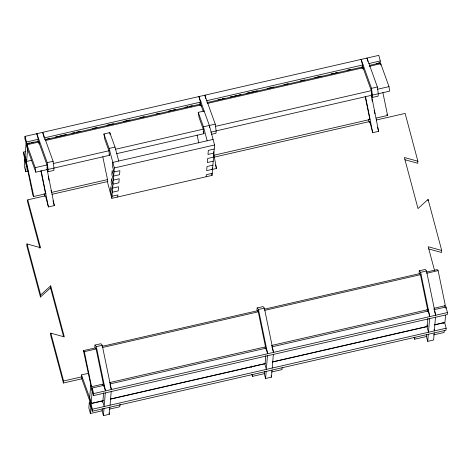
<?xml version="1.0" encoding="UTF-8"?>
<svg xmlns="http://www.w3.org/2000/svg" width="471" height="471" viewBox="0 0 471 471"><rect width="100%" height="100%" fill="white"/><g stroke="black" fill="none" stroke-linecap="round" stroke-linejoin="round"><path stroke-width="0.71" d="M25.864 151.55L23.715 152.045L23.55 154.07L25.04 159.645L26.47 159.316M369.37 65.422L380.115 62.961L380.28 60.936L378.79 55.36L25.004 136.396L24.839 138.421L26.323 143.996L38.498 141.206M26.865 159.428L24.757 159.91L24.257 165.98L25.746 171.556L27.854 171.073M29.667 142.896L26.088 143.72L25.087 155.86L33.812 196.484L45.987 193.693M25.04 159.645L25.204 157.62L23.715 152.045M26.323 143.996L26.494 141.971L25.004 136.396M25.746 171.556L26.246 165.486L24.757 159.91M31.592 160.287L26.576 161.435L27.577 149.295L26.977 144.75L39.152 141.965M47.076 169.348L54.312 205.609L48.419 206.957L45.44 195.806L27.748 199.857L27.583 201.882L39.976 248.299M27.748 199.857L40.518 247.681L27.006 243.949L26.841 245.968L40.465 297.018L50.544 287.875L50.709 285.856L40.636 294.993L40.465 297.018M38.116 141.294L38.286 139.269L36.797 133.693L47.194 162.619L48.095 169.425L47.901 171.762L53.8 170.414L53.994 168.076L53.093 161.265L42.69 132.345L44.18 137.921M50.709 285.856L64.333 336.9L50.821 333.162L50.656 335.187L63.426 383.011L82.378 378.672M63.426 383.011L63.591 380.986L50.821 333.162M94.795 347.41L94.983 345.072L100.882 343.718L102.213 345.272L111.35 389.529L110.049 384.654M103.061 400.868L90.885 403.653L90.72 405.678L92.21 411.254L445.996 330.224L446.161 328.199L444.677 322.623L434.651 324.919M104.35 385.219L92.175 388.004L92.01 390.029L93.494 395.605L447.285 314.575L447.45 312.55L445.96 306.974L433.785 309.759M90.338 413.509L90.838 407.439L89.349 401.863L88.848 407.933L90.338 413.509L102.272 410.777M103.343 400.603L91.168 403.388L92.169 391.248L83.444 350.624L95.619 347.839M92.21 411.254L92.375 409.234L90.885 403.653M93.494 395.605L93.664 393.579L92.175 388.004M199.898 102.76L200.269 104.156L200.434 102.13L198.95 96.555L209.348 125.474L214.558 144.991L212.056 175.395L111.815 198.35L114.318 167.953L109.107 148.436L103.908 133.976L109.802 132.622L115.006 147.087L118.727 161.023M117.715 197.002L117.885 194.935L111.986 196.289L110.497 190.708L110.832 186.663L112.322 192.239L118.215 190.89L118.557 186.769L112.657 188.117L111.174 182.542L111.497 178.568L112.987 184.143L118.88 182.795L119.216 178.745L113.317 180.093L111.833 174.517L112.163 170.473L113.652 176.048L119.546 174.694L119.881 170.649L113.982 171.997L112.498 166.422L112.828 162.377L213.069 139.416M102.572 402.305L102.678 400.956L104.168 406.532L105.292 392.902M103.856 386.656L103.967 385.307L105.457 390.883L96.319 346.621L94.983 345.072M102.295 408.787L102.13 410.812L103.42 415.64L109.319 414.286L109.902 407.203M102.961 400.691L103.608 392.832M103.42 415.64L104.003 408.557M110.067 405.178L111.185 391.554M120.04 404.059L119.822 406.756L109.29 409.169M199.916 105.304L200.034 103.873L200.405 105.269M206.163 176.743L206.333 174.676L212.227 173.328M205.774 98.686L204.844 95.201L215.241 124.126L216.142 130.938L215.953 133.275L211.367 134.323M251.279 367.421L251.39 366.073M256.948 310.265L257.137 307.928L263.036 306.58L264.366 308.134L273.504 352.39L272.014 346.815M264.425 373.638L252.491 376.37L252.656 374.345M266.009 349.511L266.121 348.163L267.61 353.739L258.473 309.482L257.137 307.928M264.449 371.643L264.284 373.668L265.573 378.496L271.467 377.147L272.05 370.065M265.114 363.547L265.762 355.693M265.573 378.496L266.156 371.413M267.44 355.764L266.321 369.388L264.832 363.812M272.22 368.039L273.339 354.416M282.141 367.592L281.976 369.617L271.443 372.031M362.069 68.165L362.187 66.735L362.558 68.13M362.423 67.012L362.588 64.992L361.098 59.411L371.501 88.336L372.402 95.148L372.208 97.485L378.107 96.131L378.295 93.794L377.395 86.988L366.997 58.063L367.928 61.548M369.635 122.872L369.747 121.524L214.205 157.149M376.341 120.011L405.125 113.423L417.889 161.247L417.724 163.272L404.889 159.722M419.096 273.127L419.29 270.79L425.189 269.441L426.52 270.99L435.657 315.252L434.539 311.066M426.579 336.494L414.645 339.232L414.81 337.207M427.968 200.77L428.08 199.416L418.007 208.559L404.377 157.508L417.889 161.247M426.602 334.504L426.438 336.529L427.727 341.357L433.62 340.009L434.203 332.926M427.915 318.549L427.268 326.409L426.897 325.014M427.727 341.357L428.31 334.275M429.593 318.626L428.475 332.249L426.985 326.674M435.492 317.271L434.368 330.901L433.997 329.506M428.08 199.416L441.71 250.466L441.545 252.485L428.704 248.935M445.849 308.322L445.96 306.974M444.294 330.454L444.124 332.479L433.597 334.887M445.542 315.217L444.96 322.358L434.215 324.819M26.494 141.971L38.669 139.18M44.398 137.868L201.235 101.948M206.251 100.8L363.088 64.874M368.822 63.561L380.28 60.936M31.098 142.572L33.247 142.077M44.71 139.451L46.14 139.122M47.571 138.798L49.72 138.303M55.448 136.99L58.316 136.337M59.746 136.007L66.193 134.529M71.922 133.216L74.789 132.563M76.22 132.233L80.517 131.25M92.693 128.459L96.991 127.476M107.017 125.18L113.458 123.702M123.484 121.406L129.931 119.934M139.958 117.638L144.256 116.649M156.431 113.864L159.292 113.205M168.606 111.074L171.468 110.42M172.904 110.09L175.765 109.437M185.079 107.3L187.941 106.646M189.371 106.316L192.239 105.663M218.02 99.758L220.887 99.098M222.318 98.775L224.467 98.28M230.195 96.967L233.063 96.314M234.493 95.984L237.355 95.325M238.791 95.001L240.94 94.506M246.669 93.193L249.53 92.54M250.966 92.21L257.407 90.732M267.434 88.436L273.881 86.964M283.907 84.662L288.205 83.679M300.38 80.894L304.678 79.905M314.705 77.609L321.151 76.137M331.178 73.841L334.039 73.182M335.47 72.852L337.619 72.363M347.645 70.067L350.512 69.408M376.294 63.503L379.161 62.849M44.945 139.728L200.352 104.132M206.798 102.66L362.923 66.9M45.599 140.488L201.005 104.892M207.452 103.414L363.577 67.653M369.305 66.346L380.762 63.72L388.999 86.623L389.599 91.162L216.283 130.856M203.131 131.686L203.861 133.705L203.26 129.166L199.139 117.715L198.25 112.363L204.149 111.015M47.194 162.619L53.093 161.265M109.107 148.436L115.006 147.087M198.25 112.363L203.448 126.829L215.241 124.126M371.501 88.336L377.395 86.988M26.977 144.75L35.207 167.652L47.383 164.868M53.111 163.555L108.978 150.761M115.419 149.283L203.507 129.107M215.683 126.316L371.095 90.72M377.536 89.243L388.999 86.623M26.088 143.72L27.577 149.295L35.808 172.198L47.983 169.407M48.095 169.425L109.572 155.3M116.737 153.658L204.108 133.646M210.902 132.139L216.142 130.938M114.318 167.953L214.558 144.991M214.223 149.042L208.329 150.39L207.994 154.441L213.893 153.087L213.522 151.691M51.716 192.38L107.576 179.586M213.569 155.312L369.694 119.552M376.141 118.074L387.598 115.448L382.876 92.563M213.557 157.137L207.664 158.486L207.328 162.536L213.228 161.182M52.051 194.293L107.959 181.488M212.898 165.156L207.005 166.51L206.663 170.632L212.562 169.277L212.185 167.888M211.879 169.519L216.466 168.465L213.657 153.664M369.747 121.524L372.72 132.675L378.619 131.327L371.378 95.065M96.319 346.621L102.213 345.272M258.473 309.482L264.366 308.134M419.29 270.79L420.621 272.344L426.52 270.99M102.066 346.362L258.19 310.601M264.637 309.123L420.044 273.527M426.49 272.055L437.229 269.595L438.118 270.625L445.354 305.673L433.897 308.299M83.444 350.624L84.333 351.66L96.508 348.87M102.236 347.563L258.361 311.802M264.808 310.324L420.933 274.564M426.661 273.251L438.118 270.625M103.744 383.918L91.568 386.709L90.679 385.672L89.684 397.812L90.285 402.358L82.048 379.455L81.448 374.916L88.607 373.273M63.591 380.986L81.842 376.806M109.472 382.605L265.597 346.844M271.325 345.531L428.168 309.612M110.079 383.906L266.203 348.146M271.932 346.833L428.057 311.072M93.664 393.579L447.45 312.55M110.508 398.961L265.197 363.53M272.362 361.893L427.768 326.297M110.226 399.225L264.914 363.795M272.797 361.993L427.485 326.562M92.375 409.234L446.161 328.199M441.71 250.466L428.198 246.727L434.58 270.642M386.715 114.412L387.598 115.448M419.543 273.645L420.432 274.681L427.668 309.724M257.39 310.783L258.279 311.82L265.514 346.862M26.576 161.435L25.687 160.399L32.923 195.447L33.812 196.484M95.236 347.922L96.125 348.958L103.361 384.006M371.425 93.864L371.907 95.213L371.307 90.673L363.076 67.771L363.247 69.066M371.236 94.789L372.208 97.485M203.342 111.645L200.923 104.909L201.093 106.21M109.031 153.964L109.513 155.312L108.913 150.773L104.797 139.322L103.908 133.976M46.876 167.476L47.6 169.495L47 164.956L38.769 142.054L39.028 143.996M46.935 169.071L47.901 171.762M81.448 374.916L89.684 397.812L91.168 403.388M379.873 62.684L380.244 64.08M444.653 305.338L445.213 307.428M443.505 322.223L443.882 323.618M428.274 311.025L429.758 316.6L420.621 272.344M426.962 309.388L427.521 311.478M377.501 127.146L378.619 131.327M368.422 119.216L369.17 122.03M414.086 337.142L414.645 339.232M264.996 347.221L265.367 348.617M215.535 164.98L216.466 168.465M271.102 375.77L271.467 377.147M203.448 126.829L207.169 140.764M211.685 173.999L212.056 175.395M251.932 374.28L252.491 376.37M111.815 198.35L107.353 181.623L107.518 179.598L102.796 156.713M37.88 141.017L38.251 142.413M102.843 384.365L103.22 385.761M53.011 200.728L54.312 205.609M108.948 412.908L109.319 414.286M44.115 193.493L44.869 196.313M50.544 287.875L63.603 336.794M27.006 243.949L40.636 294.993M371.819 98.839L372.414 101.701M374.18 110.285L374.922 113.858M365.484 96.414L372.72 132.675M365.184 96.614L369.912 119.499M197.137 135.106L198.762 142.972M48.254 176.696L48.99 180.269M51.062 190.284L51.357 191.715M84.333 351.66L91.568 386.709M41.177 170.696L48.419 206.957M40.883 170.896L45.605 193.781M109.802 132.622L110.137 134.629M380.762 63.72L380.933 65.016M209.348 125.474L209.619 127.517M35.207 167.652L35.808 172.198"/></g></svg>
